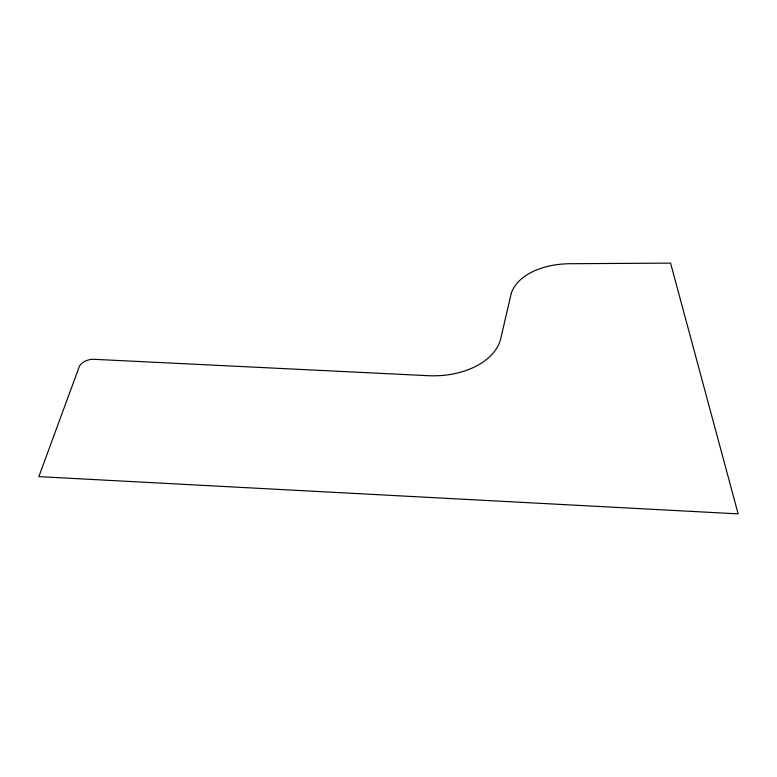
<?xml version="1.0" encoding="UTF-8"?>
<svg xmlns="http://www.w3.org/2000/svg" width="777" height="777" viewBox="0 0 777 777"><rect width="100%" height="100%" fill="white"/><g stroke="black" fill="none" stroke-linecap="round" stroke-linejoin="round"><path stroke-width="1.17" d="M511.402 292.686L500.709 338.655A67.55 43.289 -0.4 0 1 428.331 375.699L94.007 359.314A11.869 7.284 -14.3 0 0 79.176 366.89L38.85 476.631L738.15 513.879L670.57 263.121L570.269 263.714A66.9 40.802 5 0 0 512.432 290.433L511.402 292.686"/></g></svg>
